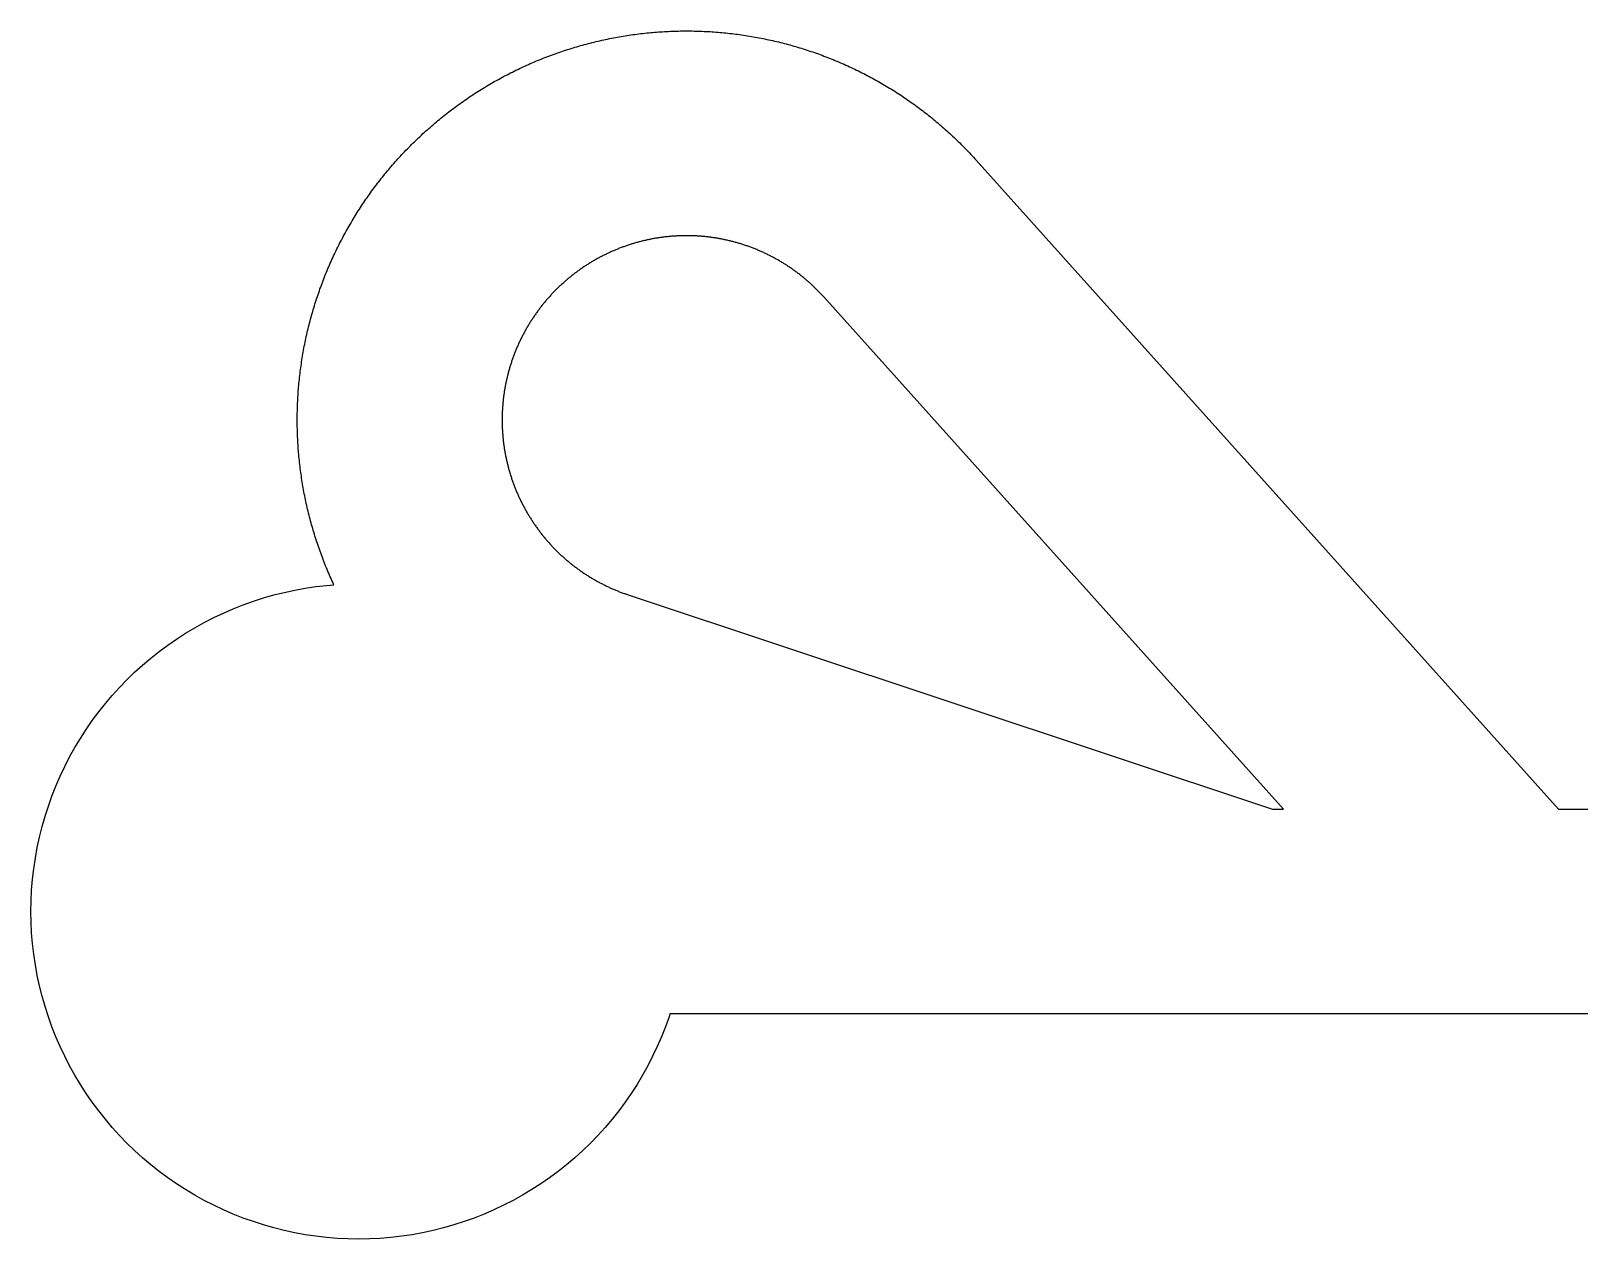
# Model space of a CAD drawing. Header units: millimetres. Extents: x -1.3 to 28.9, y -1.6 to 4.3.
# Drawn here: x -1.29 to 6.27, y -1.6 to 4.3 of the extents above; entities that cross this region are included whole.
import ezdxf

# ---------------------------------------------------------------- set-up
doc = ezdxf.new("R2010")
doc.units = ezdxf.units.MM

msp = doc.modelspace()

# ---------------------------------------------------------------- linework, layer by layer
for points in [[(1.822695, -0.514303), (1.805056, -0.5636), (1.785814, -0.612293), (1.764989, -0.660331), (1.742603, -0.707662), (1.718681, -0.754235), (1.693248, -0.8), (1.66633, -0.844909), (1.637958, -0.888912), (1.608162, -0.931964), (1.576972, -0.974018), (1.544424, -1.015029), (1.510551, -1.054953), (1.475389, -1.093748), (1.438978, -1.131371), (1.401355, -1.167783), (1.36256, -1.202944), (1.322636, -1.236817), (1.281625, -1.269365), (1.239571, -1.300555), (1.196519, -1.330351), (1.152516, -1.358723), (1.107607, -1.385641), (1.061842, -1.411074), (1.015269, -1.434996), (0.967938, -1.457382), (0.9199, -1.478207), (0.871207, -1.497449), (0.82191, -1.515088), (0.772062, -1.531105), (0.721717, -1.545481), (0.670929, -1.558203), (0.619751, -1.569256), (0.56824, -1.578629), (0.516449, -1.586312), (0.464434, -1.592296), (0.412252, -1.596574), (0.359957, -1.599143), (0.307607, -1.6), (0.255256, -1.599143), (0.202962, -1.596574), (0.15078, -1.592296), (0.098765, -1.586312), (0.046974, -1.578629), (-0.004538, -1.569256), (-0.055715, -1.558203), (-0.106504, -1.545481), (-0.156849, -1.531105), (-0.206696, -1.515088), (-0.255993, -1.497449), (-0.304687, -1.478207), (-0.352724, -1.457382), (-0.400055, -1.434996), (-0.446628, -1.411074), (-0.492393, -1.385641), (-0.537302, -1.358723), (-0.581305, -1.330351), (-0.624357, -1.300555), (-0.666411, -1.269365), (-0.707422, -1.236817), (-0.747346, -1.202944), (-0.786141, -1.167783), (-0.823764, -1.131371), (-0.860176, -1.093748), (-0.895337, -1.054953), (-0.92921, -1.015029), (-0.961758, -0.974018), (-0.992948, -0.931964), (-1.022744, -0.888912), (-1.051117, -0.844909), (-1.078034, -0.8), (-1.103467, -0.754235), (-1.127389, -0.707662), (-1.149775, -0.660331), (-1.1706, -0.612293), (-1.189843, -0.5636), (-1.207481, -0.514303), (-1.223498, -0.464455), (-1.237874, -0.41411), (-1.250596, -0.363322), (-1.261649, -0.312145), (-1.271022, -0.260633), (-1.278705, -0.208842), (-1.284689, -0.156827), (-1.288967, -0.104645), (-1.291536, -0.052351), (-1.292393, 0), (-1.291536, 0.052351), (-1.288967, 0.104645), (-1.284689, 0.156827), (-1.278705, 0.208842), (-1.271022, 0.260633), (-1.261649, 0.312145), (-1.250596, 0.363322), (-1.237874, 0.41411), (-1.223498, 0.464455), (-1.207481, 0.514303), (-1.189843, 0.5636), (-1.1706, 0.612293), (-1.149775, 0.660331), (-1.127389, 0.707662), (-1.103467, 0.754235), (-1.078034, 0.8), (-1.051117, 0.844909), (-1.022744, 0.888912), (-0.992948, 0.931964), (-0.961758, 0.974018), (-0.92921, 1.015029), (-0.895337, 1.054953), (-0.860176, 1.093748), (-0.823764, 1.131371), (-0.786141, 1.167783), (-0.747346, 1.202944), (-0.707422, 1.236817), (-0.666411, 1.269365), (-0.624357, 1.300555), (-0.581305, 1.330351), (-0.537302, 1.358723), (-0.492393, 1.385641), (-0.446628, 1.411074), (-0.400055, 1.434996), (-0.352724, 1.457382), (-0.304687, 1.478207), (-0.255993, 1.497449), (-0.206696, 1.515088), (-0.156849, 1.531105), (-0.106504, 1.545481), (-0.055715, 1.558203), (-0.004538, 1.569256), (0.046974, 1.578629), (0.098765, 1.586312), (0.15078, 1.592296), (0.186471, 1.595222), (0.184795, 1.598801), (0.180739, 1.607581), (0.176728, 1.616382), (0.172761, 1.625203), (0.16884, 1.634044), (0.164963, 1.642906), (0.161132, 1.651786), (0.157345, 1.660686), (0.153605, 1.669606), (0.149909, 1.678544), (0.146259, 1.687501), (0.142655, 1.696476), (0.139097, 1.70547), (0.135584, 1.714481), (0.132118, 1.723511), (0.128697, 1.732558), (0.125322, 1.741622), (0.121994, 1.750703), (0.118712, 1.759801), (0.115476, 1.768916), (0.112287, 1.778047), (0.109144, 1.787194), (0.106048, 1.796357), (0.102998, 1.805536), (0.099996, 1.81473), (0.09704, 1.823939), (0.094131, 1.833163), (0.091269, 1.842402), (0.088454, 1.851655), (0.085686, 1.860923), (0.082966, 1.870204), (0.080292, 1.879499), (0.077666, 1.888808), (0.075088, 1.89813), (0.072557, 1.907465), (0.070073, 1.916813), (0.067637, 1.926173), (0.065249, 1.935545), (0.062909, 1.94493), (0.060616, 1.954326), (0.058371, 1.963734), (0.056175, 1.973153), (0.054026, 1.982584), (0.051925, 1.992025), (0.049872, 2.001476), (0.047867, 2.010938), (0.045911, 2.02041), (0.044003, 2.029892), (0.042143, 2.039384), (0.040331, 2.048884), (0.038568, 2.058394), (0.036854, 2.067913), (0.035187, 2.07744), (0.03357, 2.086976), (0.032, 2.09652), (0.03048, 2.106072), (0.029008, 2.115631), (0.027585, 2.125198), (0.02621, 2.134772), (0.024884, 2.144352), (0.023607, 2.15394), (0.022379, 2.163533), (0.0212, 2.173133), (0.02007, 2.182739), (0.018988, 2.19235), (0.017955, 2.201967), (0.016972, 2.211589), (0.016037, 2.221215), (0.015152, 2.230847), (0.014315, 2.240482), (0.013528, 2.250122), (0.012789, 2.259766), (0.0121, 2.269413), (0.01146, 2.279064), (0.010869, 2.288718), (0.010327, 2.298375), (0.009834, 2.308034), (0.00939, 2.317696), (0.008996, 2.32736), (0.008651, 2.337026), (0.008355, 2.346693), (0.008108, 2.356362), (0.007911, 2.366032), (0.007762, 2.375703), (0.007663, 2.385374), (0.007613, 2.395046), (0.007613, 2.404718), (0.007661, 2.41439), (0.007759, 2.424062), (0.007906, 2.433732), (0.008103, 2.443402), (0.008348, 2.453071), (0.008643, 2.462739), (0.008987, 2.472405), (0.00938, 2.482069), (0.009823, 2.49173), (0.010314, 2.50139), (0.010855, 2.511047), (0.011445, 2.520701), (0.012084, 2.530352), (0.012772, 2.539999), (0.013509, 2.549643), (0.014295, 2.559283), (0.015131, 2.568919), (0.016015, 2.57855), (0.016949, 2.588177), (0.017931, 2.597799), (0.018962, 2.607416), (0.020043, 2.617027), (0.021172, 2.626633), (0.02235, 2.636233), (0.023577, 2.645827), (0.024853, 2.655414), (0.026177, 2.664995), (0.027551, 2.674569), (0.028973, 2.684136), (0.030443, 2.693696), (0.031963, 2.703247), (0.033531, 2.712792), (0.035147, 2.722327), (0.036812, 2.731855), (0.038526, 2.741374), (0.040288, 2.750884), (0.042098, 2.760385), (0.043957, 2.769877), (0.045864, 2.779359), (0.047819, 2.788831), (0.049823, 2.798293), (0.051874, 2.807745), (0.053974, 2.817187), (0.056122, 2.826617), (0.058317, 2.836037), (0.060561, 2.845445), (0.062852, 2.854841), (0.065192, 2.864226), (0.067579, 2.873599), (0.070013, 2.88296), (0.072496, 2.892308), (0.075026, 2.901643), (0.077603, 2.910965), (0.080228, 2.920274), (0.0829, 2.92957), (0.085619, 2.938851), (0.088386, 2.948119), (0.0912, 2.957373), (0.094061, 2.966612), (0.096968, 2.975837), (0.099923, 2.985046), (0.102925, 2.994241), (0.105973, 3.00342), (0.109068, 3.012583), (0.11221, 3.021731), (0.115398, 3.030862), (0.118633, 3.039977), (0.121914, 3.049076), (0.125241, 3.058157), (0.128614, 3.067222), (0.132034, 3.076269), (0.135499, 3.085299), (0.139011, 3.094311), (0.142568, 3.103305), (0.146171, 3.112281), (0.14982, 3.121238), (0.153514, 3.130177), (0.157254, 3.139097), (0.161039, 3.147997), (0.164869, 3.156878), (0.168745, 3.16574), (0.172665, 3.174582), (0.176631, 3.183403), (0.180641, 3.192205), (0.184696, 3.200986), (0.188796, 3.209746), (0.19294, 3.218485), (0.197129, 3.227203), (0.201362, 3.235899), (0.205639, 3.244574), (0.20996, 3.253227), (0.214326, 3.261858), (0.218735, 3.270466), (0.223188, 3.279052), (0.227685, 3.287615), (0.232225, 3.296156), (0.236808, 3.304672), (0.241435, 3.313166), (0.246105, 3.321636), (0.250818, 3.330082), (0.255575, 3.338503), (0.260373, 3.346901), (0.265215, 3.355274), (0.270099, 3.363622), (0.275026, 3.371945), (0.279994, 3.380244), (0.285005, 3.388516), (0.290058, 3.396763), (0.295153, 3.404984), (0.30029, 3.41318), (0.305469, 3.421349), (0.310689, 3.429491), (0.31595, 3.437607), (0.321252, 3.445696), (0.326596, 3.453757), (0.331981, 3.461792), (0.337406, 3.469799), (0.342872, 3.477778), (0.348379, 3.485729), (0.353926, 3.493653), (0.359514, 3.501547), (0.365141, 3.509414), (0.370808, 3.517251), (0.376516, 3.52506), (0.382263, 3.532839), (0.388049, 3.540589), (0.393875, 3.54831), (0.39974, 3.556001), (0.405644, 3.563662), (0.411587, 3.571292), (0.417569, 3.578892), (0.42359, 3.586462), (0.429649, 3.594001), (0.435746, 3.601509), (0.441881, 3.608986), (0.448054, 3.616432), (0.454266, 3.623846), (0.460514, 3.631228), (0.466801, 3.638579), (0.473124, 3.645897), (0.479485, 3.653183), (0.485883, 3.660437), (0.492318, 3.667658), (0.498789, 3.674846), (0.505297, 3.682001), (0.511841, 3.689123), (0.518422, 3.696211), (0.525038, 3.703266), (0.53169, 3.710287), (0.538378, 3.717274), (0.545101, 3.724227), (0.55186, 3.731146), (0.558654, 3.73803), (0.565482, 3.74488), (0.572346, 3.751694), (0.579244, 3.758474), (0.586176, 3.765218), (0.593143, 3.771928), (0.600144, 3.778601), (0.607179, 3.785239), (0.614247, 3.791841), (0.621349, 3.798406), (0.628484, 3.804936), (0.635653, 3.811429), (0.642854, 3.817886), (0.650088, 3.824306), (0.657355, 3.830689), (0.664654, 3.837034), (0.671985, 3.843343), (0.679349, 3.849614), (0.686744, 3.855848), (0.694171, 3.862044), (0.701629, 3.868202), (0.709118, 3.874322), (0.716639, 3.880404), (0.72419, 3.886447), (0.731773, 3.892452), (0.739385, 3.898418), (0.747028, 3.904346), (0.754701, 3.910234), (0.762404, 3.916084), (0.770136, 3.921894), (0.777898, 3.927664), (0.785689, 3.933395), (0.79351, 3.939086), (0.801359, 3.944738), (0.809237, 3.950349), (0.817143, 3.95592), (0.825077, 3.961451), (0.83304, 3.966942), (0.84103, 3.972391), (0.849048, 3.9778), (0.857094, 3.983168), (0.865167, 3.988496), (0.873266, 3.993782), (0.881393, 3.999026), (0.889546, 4.004229), (0.897726, 4.009391), (0.905931, 4.014511), (0.914163, 4.019589), (0.92242, 4.024625), (0.930703, 4.029619), (0.939011, 4.034571), (0.947345, 4.039481), (0.955703, 4.044348), (0.964086, 4.049172), (0.972493, 4.053954), (0.980925, 4.058692), (0.98938, 4.063388), (0.99786, 4.068041), (1.006363, 4.07265), (1.014889, 4.077216), (1.023438, 4.081739), (1.032011, 4.086218), (1.040606, 4.090653), (1.049223, 4.095045), (1.057863, 4.099393), (1.066525, 4.103696), (1.075208, 4.107956), (1.083914, 4.112171), (1.09264, 4.116342), (1.101388, 4.120468), (1.110156, 4.12455), (1.118945, 4.128587), (1.127755, 4.132579), (1.136585, 4.136527), (1.145434, 4.140429), (1.154304, 4.144286), (1.163193, 4.148098), (1.172101, 4.151865), (1.181029, 4.155587), (1.189975, 4.159262), (1.19894, 4.162893), (1.207923, 4.166477), (1.216924, 4.170016), (1.225943, 4.173509), (1.23498, 4.176956), (1.244035, 4.180357), (1.253106, 4.183712), (1.262195, 4.187021), (1.2713, 4.190283), (1.280422, 4.193499), (1.289559, 4.196668), (1.298713, 4.199791), (1.307883, 4.202868), (1.317068, 4.205897), (1.326269, 4.20888), (1.335485, 4.211816), (1.344715, 4.214705), (1.35396, 4.217546), (1.363219, 4.220341), (1.372493, 4.223089), (1.38178, 4.225789), (1.391081, 4.228442), (1.400396, 4.231048), (1.409723, 4.233606), (1.419064, 4.236117), (1.428417, 4.23858), (1.437782, 4.240996), (1.44716, 4.243363), (1.45655, 4.245683), (1.465951, 4.247956), (1.475364, 4.25018), (1.484787, 4.252356), (1.494222, 4.254485), (1.503668, 4.256565), (1.513124, 4.258597), (1.52259, 4.260581), (1.532067, 4.262517), (1.541553, 4.264405), (1.551048, 4.266244), (1.560553, 4.268035), (1.570067, 4.269777), (1.579589, 4.271471), (1.58912, 4.273117), (1.598659, 4.274714), (1.608206, 4.276262), (1.617761, 4.277762), (1.627324, 4.279213), (1.636894, 4.280615), (1.646471, 4.281969), (1.656054, 4.283274), (1.665644, 4.28453), (1.67524, 4.285737), (1.684843, 4.286896), (1.694451, 4.288005), (1.704065, 4.289066), (1.713684, 4.290078), (1.723307, 4.29104), (1.732936, 4.291954), (1.742569, 4.292819), (1.752207, 4.293634), (1.761849, 4.294401), (1.771494, 4.295118), (1.781143, 4.295787), (1.790795, 4.296406), (1.80045, 4.296976), (1.810108, 4.297497), (1.819768, 4.297968), (1.829431, 4.298391), (1.839096, 4.298764), (1.848763, 4.299089), (1.858431, 4.299363), (1.8681, 4.299589), (1.87777, 4.299766), (1.887441, 4.299893), (1.897113, 4.299971), (1.906785, 4.3), (1.916457, 4.299979), (1.926129, 4.29991), (1.9358, 4.299791), (1.945471, 4.299623), (1.95514, 4.299405), (1.964808, 4.299139), (1.974475, 4.298823), (1.98414, 4.298458), (1.993803, 4.298044), (2.003464, 4.29758), (2.013123, 4.297068), (2.022778, 4.296506), (2.032431, 4.295895), (2.04208, 4.295235), (2.051726, 4.294526), (2.061369, 4.293768), (2.071007, 4.292961), (2.080641, 4.292104), (2.09027, 4.291199), (2.099895, 4.290245), (2.109515, 4.289241), (2.119129, 4.288189), (2.128739, 4.287088), (2.138342, 4.285938), (2.147939, 4.284739), (2.15753, 4.283491), (2.167115, 4.282194), (2.176693, 4.280849), (2.186264, 4.279455), (2.195828, 4.278012), (2.205384, 4.27652), (2.214933, 4.27498), (2.224473, 4.273392), (2.234006, 4.271754), (2.24353, 4.270068), (2.253045, 4.268334), (2.262551, 4.266552), (2.272048, 4.264721), (2.281536, 4.262841), (2.291014, 4.260914), (2.300482, 4.258938), (2.30994, 4.256914), (2.319387, 4.254842), (2.328824, 4.252721), (2.338249, 4.250553), (2.347664, 4.248337), (2.357067, 4.246073), (2.366459, 4.243761), (2.375839, 4.241401), (2.385206, 4.238994), (2.394562, 4.236539), (2.403904, 4.234036), (2.413234, 4.231486), (2.42255, 4.228889), (2.431854, 4.226243), (2.441143, 4.223551), (2.450419, 4.220812), (2.459681, 4.218025), (2.468929, 4.215191), (2.478162, 4.21231), (2.48738, 4.209382), (2.496583, 4.206407), (2.505771, 4.203386), (2.514943, 4.200317), (2.5241, 4.197202), (2.53324, 4.194041), (2.542365, 4.190833), (2.551473, 4.187578), (2.560564, 4.184278), (2.569639, 4.180931), (2.578696, 4.177538), (2.587736, 4.174098), (2.596758, 4.170613), (2.605762, 4.167082), (2.614749, 4.163505), (2.623717, 4.159883), (2.632666, 4.156214), (2.641597, 4.152501), (2.650508, 4.148742), (2.659401, 4.144937), (2.668273, 4.141088), (2.677127, 4.137193), (2.68596, 4.133253), (2.694773, 4.129269), (2.703565, 4.125239), (2.712337, 4.121165), (2.721089, 4.117046), (2.729819, 4.112883), (2.738528, 4.108675), (2.747215, 4.104423), (2.75588, 4.100127), (2.764524, 4.095787), (2.773145, 4.091403), (2.781744, 4.086975), (2.79032, 4.082503), (2.798873, 4.077988), (2.807404, 4.073429), (2.815911, 4.068827), (2.824394, 4.064182), (2.832854, 4.059493), (2.841289, 4.054762), (2.849701, 4.049988), (2.858088, 4.045171), (2.86645, 4.040311), (2.874788, 4.035409), (2.8831, 4.030464), (2.891388, 4.025477), (2.899649, 4.020448), (2.907885, 4.015377), (2.916096, 4.010264), (2.92428, 4.00511), (2.932437, 3.999913), (2.940568, 3.994676), (2.948673, 3.989397), (2.95675, 3.984077), (2.9648, 3.978716), (2.972823, 3.973313), (2.980818, 3.967871), (2.988785, 3.962387), (2.996725, 3.956863), (3.004636, 3.951299), (3.012518, 3.945694), (3.020372, 3.94005), (3.028198, 3.934365), (3.035994, 3.928641), (3.043761, 3.922877), (3.051498, 3.917074), (3.059206, 3.911231), (3.066884, 3.905349), (3.074532, 3.899429), (3.08215, 3.893469), (3.089737, 3.887471), (3.097294, 3.881434), (3.104819, 3.875358), (3.112314, 3.869245), (3.119778, 3.863093), (3.12721, 3.856904), (3.134611, 3.850676), (3.141979, 3.844412), (3.149316, 3.838109), (3.156621, 3.83177), (3.163893, 3.825393), (3.171133, 3.81898), (3.17834, 3.812529), (3.185514, 3.806042), (3.192654, 3.799519), (3.199762, 3.792959), (3.206836, 3.786363), (3.213877, 3.779732), (3.220883, 3.773064), (3.227856, 3.766361), (3.234794, 3.759623), (3.241698, 3.752849), (3.248568, 3.74604), (3.255402, 3.739197), (3.262202, 3.732319), (3.268966, 3.725406), (3.275696, 3.718459), (3.28239, 3.711477), (3.289048, 3.704462), (3.29567, 3.697413), (3.302257, 3.69033), (3.308807, 3.683214), (3.315321, 3.676064), (3.321799, 3.668882), (6.165074, 0.5), (8.757467, 0.5)], [(4.821551, 0.5), (2.577487, 3.001049), (2.574419, 3.004452), (2.571333, 3.007838), (2.568231, 3.011209), (2.565111, 3.014564), (2.561974, 3.017903), (2.55882, 3.021226), (2.555649, 3.024533), (2.552461, 3.027824), (2.549257, 3.031098), (2.546036, 3.034356), (2.542799, 3.037598), (2.539545, 3.040823), (2.536275, 3.044032), (2.532988, 3.047224), (2.529685, 3.050399), (2.526366, 3.053557), (2.523031, 3.056698), (2.51968, 3.059823), (2.516314, 3.06293), (2.512931, 3.06602), (2.509533, 3.069093), (2.506119, 3.072148), (2.50269, 3.075186), (2.499245, 3.078207), (2.495785, 3.08121), (2.49231, 3.084195), (2.488819, 3.087163), (2.485314, 3.090112), (2.481793, 3.093044), (2.478258, 3.095958), (2.474708, 3.098854), (2.471143, 3.101732), (2.467563, 3.104591), (2.463969, 3.107433), (2.460361, 3.110256), (2.456738, 3.11306), (2.453101, 3.115846), (2.44945, 3.118614), (2.445785, 3.121363), (2.442106, 3.124093), (2.438413, 3.126805), (2.434706, 3.129497), (2.430986, 3.132171), (2.427252, 3.134826), (2.423505, 3.137461), (2.419744, 3.140078), (2.41597, 3.142676), (2.412183, 3.145254), (2.408383, 3.147813), (2.404569, 3.150352), (2.400743, 3.152872), (2.396904, 3.155373), (2.393053, 3.157854), (2.389189, 3.160315), (2.385312, 3.162757), (2.381423, 3.165179), (2.377522, 3.167581), (2.373608, 3.169963), (2.369683, 3.172325), (2.365745, 3.174667), (2.361796, 3.176989), (2.357835, 3.179291), (2.353862, 3.181573), (2.349878, 3.183835), (2.345882, 3.186076), (2.341875, 3.188297), (2.337856, 3.190497), (2.333826, 3.192677), (2.329786, 3.194836), (2.325734, 3.196975), (2.321672, 3.199093), (2.317599, 3.201191), (2.313515, 3.203268), (2.309421, 3.205323), (2.305316, 3.207358), (2.301201, 3.209372), (2.297076, 3.211366), (2.29294, 3.213338), (2.288795, 3.215289), (2.28464, 3.217219), (2.280475, 3.219127), (2.2763, 3.221015), (2.272116, 3.222881), (2.267923, 3.224726), (2.26372, 3.226549), (2.259508, 3.228351), (2.255286, 3.230132), (2.251056, 3.231891), (2.246817, 3.233629), (2.242569, 3.235345), (2.238312, 3.237039), (2.234047, 3.238711), (2.229773, 3.240362), (2.225491, 3.241991), (2.221201, 3.243599), (2.216903, 3.245184), (2.212596, 3.246748), (2.208282, 3.248289), (2.20396, 3.249809), (2.19963, 3.251306), (2.195293, 3.252782), (2.190948, 3.254235), (2.186596, 3.255667), (2.182236, 3.257076), (2.17787, 3.258463), (2.173496, 3.259827), (2.169116, 3.26117), (2.164729, 3.26249), (2.160335, 3.263787), (2.155934, 3.265063), (2.151528, 3.266316), (2.147114, 3.267546), (2.142695, 3.268754), (2.13827, 3.269939), (2.133838, 3.271102), (2.129401, 3.272243), (2.124958, 3.27336), (2.120509, 3.274456), (2.116055, 3.275528), (2.111596, 3.276578), (2.107131, 3.277605), (2.102661, 3.278609), (2.098186, 3.279591), (2.093706, 3.280549), (2.089221, 3.281485), (2.084731, 3.282398), (2.080237, 3.283289), (2.075738, 3.284156), (2.071235, 3.285), (2.066728, 3.285822), (2.062217, 3.28662), (2.057701, 3.287396), (2.053182, 3.288149), (2.048659, 3.288878), (2.044133, 3.289585), (2.039602, 3.290268), (2.035069, 3.290928), (2.030532, 3.291566), (2.025992, 3.29218), (2.021449, 3.292771), (2.016902, 3.293339), (2.012353, 3.293884), (2.007802, 3.294405), (2.003248, 3.294904), (1.998691, 3.295379), (1.994132, 3.295831), (1.98957, 3.29626), (1.985007, 3.296666), (1.980441, 3.297048), (1.975874, 3.297407), (1.971305, 3.297743), (1.966734, 3.298056), (1.962162, 3.298345), (1.957588, 3.298611), (1.953013, 3.298854), (1.948437, 3.299073), (1.94386, 3.29927), (1.939281, 3.299442), (1.934702, 3.299592), (1.930123, 3.299718), (1.925542, 3.299821), (1.920962, 3.299901), (1.91638, 3.299957), (1.911799, 3.29999), (1.907218, 3.3), (1.902636, 3.299986), (1.898055, 3.299949), (1.893474, 3.299889), (1.888893, 3.299805), (1.884313, 3.299698), (1.879733, 3.299568), (1.875154, 3.299415), (1.870576, 3.299238), (1.865999, 3.299038), (1.861423, 3.298814), (1.856848, 3.298568), (1.852275, 3.298297), (1.847703, 3.298004), (1.843132, 3.297688), (1.838564, 3.297348), (1.833996, 3.296985), (1.829431, 3.296598), (1.824868, 3.296189), (1.820307, 3.295756), (1.815748, 3.2953), (1.811192, 3.294821), (1.806638, 3.294318), (1.802087, 3.293793), (1.797539, 3.293244), (1.792993, 3.292672), (1.78845, 3.292077), (1.783911, 3.291459), (1.779374, 3.290818), (1.774841, 3.290154), (1.770312, 3.289466), (1.765786, 3.288756), (1.761263, 3.288022), (1.756745, 3.287266), (1.75223, 3.286486), (1.747719, 3.285684), (1.743213, 3.284859), (1.738711, 3.28401), (1.734213, 3.283139), (1.729719, 3.282245), (1.725231, 3.281328), (1.720747, 3.280388), (1.716267, 3.279425), (1.711793, 3.27844), (1.707324, 3.277432), (1.70286, 3.276401), (1.698401, 3.275347), (1.693948, 3.274271), (1.6895, 3.273172), (1.685058, 3.272051), (1.680622, 3.270906), (1.676192, 3.26974), (1.671767, 3.26855), (1.667349, 3.267339), (1.662937, 3.266104), (1.658531, 3.264848), (1.654132, 3.263568), (1.649739, 3.262267), (1.645353, 3.260943), (1.640974, 3.259597), (1.636602, 3.258228), (1.632236, 3.256838), (1.627878, 3.255425), (1.623527, 3.25399), (1.619184, 3.252533), (1.614848, 3.251053), (1.610519, 3.249552), (1.606198, 3.248029), (1.601885, 3.246483), (1.59758, 3.244916), (1.593283, 3.243327), (1.588994, 3.241716), (1.584714, 3.240083), (1.580441, 3.238429), (1.576178, 3.236752), (1.571923, 3.235054), (1.567676, 3.233335), (1.563438, 3.231594), (1.55921, 3.229831), (1.55499, 3.228047), (1.550779, 3.226241), (1.546578, 3.224414), (1.542386, 3.222565), (1.538203, 3.220695), (1.53403, 3.218804), (1.529867, 3.216892), (1.525714, 3.214959), (1.52157, 3.213004), (1.517436, 3.211028), (1.513313, 3.209032), (1.5092, 3.207014), (1.505097, 3.204975), (1.501004, 3.202916), (1.496922, 3.200836), (1.492851, 3.198735), (1.48879, 3.196613), (1.484741, 3.194471), (1.480702, 3.192308), (1.476674, 3.190125), (1.472658, 3.187921), (1.468652, 3.185696), (1.464658, 3.183452), (1.460676, 3.181187), (1.456705, 3.178901), (1.452746, 3.176596), (1.448799, 3.174271), (1.444863, 3.171925), (1.44094, 3.169559), (1.437028, 3.167174), (1.433129, 3.164768), (1.429242, 3.162343), (1.425368, 3.159898), (1.421506, 3.157433), (1.417656, 3.154949), (1.413819, 3.152445), (1.409996, 3.149922), (1.406185, 3.147379), (1.402386, 3.144817), (1.398602, 3.142235), (1.39483, 3.139635), (1.391071, 3.137015), (1.387326, 3.134376), (1.383595, 3.131718), (1.379877, 3.129041), (1.376172, 3.126345), (1.372482, 3.12363), (1.368805, 3.120897), (1.365142, 3.118145), (1.361494, 3.115374), (1.357859, 3.112585), (1.354239, 3.109777), (1.350633, 3.106951), (1.347041, 3.104107), (1.343464, 3.101244), (1.339902, 3.098363), (1.336354, 3.095464), (1.332821, 3.092547), (1.329303, 3.089612), (1.3258, 3.086659), (1.322313, 3.083689), (1.31884, 3.080701), (1.315382, 3.077695), (1.31194, 3.074671), (1.308514, 3.07163), (1.305102, 3.068572), (1.301707, 3.065496), (1.298327, 3.062403), (1.294963, 3.059293), (1.291615, 3.056166), (1.288282, 3.053022), (1.284966, 3.04986), (1.281666, 3.046682), (1.278382, 3.043488), (1.275115, 3.040276), (1.271864, 3.037048), (1.268629, 3.033804), (1.265411, 3.030543), (1.26221, 3.027266), (1.259025, 3.023972), (1.255857, 3.020662), (1.252706, 3.017337), (1.249572, 3.013995), (1.246455, 3.010637), (1.243355, 3.007264), (1.240272, 3.003874), (1.237207, 3.00047), (1.234159, 2.997049), (1.231128, 2.993613), (1.228115, 2.990162), (1.22512, 2.986695), (1.222142, 2.983213), (1.219182, 2.979717), (1.21624, 2.976205), (1.213316, 2.972678), (1.21041, 2.969136), (1.207521, 2.96558), (1.204651, 2.962008), (1.2018, 2.958423), (1.198966, 2.954823), (1.196151, 2.951208), (1.193354, 2.947579), (1.190576, 2.943936), (1.187816, 2.940279), (1.185075, 2.936608), (1.182353, 2.932923), (1.17965, 2.929224), (1.176965, 2.925512), (1.1743, 2.921786), (1.171653, 2.918046), (1.169025, 2.914293), (1.166417, 2.910526), (1.163828, 2.906747), (1.161258, 2.902954), (1.158707, 2.899148), (1.156176, 2.89533), (1.153664, 2.891498), (1.151172, 2.887654), (1.148699, 2.883797), (1.146246, 2.879927), (1.143813, 2.876045), (1.1414, 2.872151), (1.139006, 2.868244), (1.136633, 2.864326), (1.134279, 2.860395), (1.131945, 2.856453), (1.129632, 2.852498), (1.127338, 2.848532), (1.125065, 2.844554), (1.122812, 2.840565), (1.12058, 2.836564), (1.118368, 2.832552), (1.116176, 2.828529), (1.114005, 2.824495), (1.111854, 2.820449), (1.109724, 2.816393), (1.107615, 2.812326), (1.105526, 2.808248), (1.103459, 2.80416), (1.101412, 2.800061), (1.099386, 2.795952), (1.09738, 2.791833), (1.095396, 2.787703), (1.093433, 2.783564), (1.091491, 2.779414), (1.08957, 2.775255), (1.087671, 2.771086), (1.085792, 2.766907), (1.083935, 2.762719), (1.0821, 2.758521), (1.080285, 2.754314), (1.078492, 2.750098), (1.076721, 2.745873), (1.074971, 2.741639), (1.073243, 2.737396), (1.071536, 2.733144), (1.069851, 2.728884), (1.068188, 2.724615), (1.066546, 2.720338), (1.064926, 2.716052), (1.063328, 2.711759), (1.061752, 2.707457), (1.060198, 2.703147), (1.058666, 2.698829), (1.057156, 2.694504), (1.055668, 2.690171), (1.054201, 2.68583), (1.052757, 2.681482), (1.051336, 2.677127), (1.049936, 2.672765), (1.048559, 2.668395), (1.047204, 2.664019), (1.045871, 2.659635), (1.04456, 2.655245), (1.043272, 2.650849), (1.042006, 2.646446), (1.040763, 2.642036), (1.039542, 2.63762), (1.038344, 2.633198), (1.037168, 2.62877), (1.036015, 2.624336), (1.034884, 2.619897), (1.033776, 2.615451), (1.03269, 2.611), (1.031628, 2.606544), (1.030588, 2.602082), (1.02957, 2.597615), (1.028576, 2.593143), (1.027604, 2.588665), (1.026655, 2.584183), (1.025729, 2.579696), (1.024825, 2.575205), (1.023945, 2.570709), (1.023087, 2.566208), (1.022253, 2.561703), (1.021441, 2.557194), (1.020652, 2.552681), (1.019887, 2.548164), (1.019144, 2.543644), (1.018424, 2.539119), (1.017728, 2.534591), (1.017054, 2.530059), (1.016403, 2.525524), (1.015776, 2.520986), (1.015172, 2.516444), (1.01459, 2.5119), (1.014032, 2.507353), (1.013498, 2.502802), (1.012986, 2.49825), (1.012497, 2.493694), (1.012032, 2.489136), (1.01159, 2.484576), (1.011171, 2.480014), (1.010775, 2.47545), (1.010403, 2.470884), (1.010053, 2.466315), (1.009728, 2.461746), (1.009425, 2.457174), (1.009145, 2.452601), (1.008889, 2.448027), (1.008656, 2.443451), (1.008447, 2.438875), (1.008261, 2.434297), (1.008098, 2.429718), (1.007958, 2.425139), (1.007842, 2.420559), (1.007749, 2.415979), (1.007679, 2.411398), (1.007633, 2.406816), (1.00761, 2.402235), (1.00761, 2.397653), (1.007634, 2.393072), (1.007681, 2.388491), (1.007751, 2.38391), (1.007844, 2.379329), (1.007961, 2.374749), (1.008101, 2.37017), (1.008265, 2.365592), (1.008452, 2.361014), (1.008662, 2.356437), (1.008895, 2.351862), (1.009152, 2.347288), (1.009432, 2.342715), (1.009735, 2.338143), (1.010062, 2.333573), (1.010411, 2.329005), (1.010784, 2.324439), (1.011181, 2.319875), (1.0116, 2.315313), (1.012043, 2.310752), (1.012509, 2.306195), (1.012998, 2.30164), (1.01351, 2.297087), (1.014046, 2.292537), (1.014604, 2.287989), (1.015186, 2.283445), (1.015791, 2.278904), (1.016419, 2.274365), (1.01707, 2.269831), (1.017744, 2.265299), (1.018441, 2.260771), (1.019162, 2.256246), (1.019905, 2.251726), (1.020671, 2.247209), (1.021461, 2.242696), (1.022273, 2.238187), (1.023108, 2.233682), (1.023966, 2.229182), (1.024847, 2.224686), (1.025751, 2.220194), (1.026678, 2.215708), (1.027627, 2.211226), (1.0286, 2.206748), (1.029595, 2.202276), (1.030613, 2.197809), (1.031653, 2.193348), (1.032717, 2.188891), (1.033803, 2.18444), (1.034911, 2.179995), (1.036042, 2.175556), (1.037196, 2.171122), (1.038373, 2.166694), (1.039572, 2.162272), (1.040793, 2.157856), (1.042037, 2.153447), (1.043303, 2.149044), (1.044592, 2.144648), (1.045903, 2.140258), (1.047236, 2.135875), (1.048592, 2.131498), (1.04997, 2.127129), (1.05137, 2.122767), (1.052792, 2.118412), (1.054237, 2.114064), (1.055703, 2.109723), (1.057192, 2.105391), (1.058703, 2.101065), (1.060236, 2.096748), (1.06179, 2.092438), (1.063367, 2.088137), (1.064965, 2.083843), (1.066586, 2.079558), (1.068228, 2.075281), (1.069892, 2.071012), (1.071577, 2.066752), (1.073284, 2.0625), (1.075013, 2.058258), (1.076764, 2.054024), (1.078536, 2.049799), (1.080329, 2.045583), (1.082144, 2.041376), (1.08398, 2.037179), (1.085838, 2.032991), (1.087717, 2.028813), (1.089617, 2.024644), (1.091538, 2.020485), (1.093481, 2.016335), (1.095444, 2.012196), (1.097429, 2.008067), (1.099435, 2.003948), (1.101461, 1.999839), (1.103509, 1.99574), (1.105577, 1.991652), (1.107666, 1.987575), (1.109776, 1.983508), (1.111906, 1.979452), (1.114058, 1.975407), (1.116229, 1.971373), (1.118421, 1.96735), (1.120634, 1.963338), (1.122867, 1.959338), (1.12512, 1.955349), (1.127394, 1.951371), (1.129688, 1.947405), (1.132002, 1.943451), (1.134336, 1.939509), (1.13669, 1.935579), (1.139064, 1.93166), (1.141458, 1.927754), (1.143872, 1.92386), (1.146306, 1.919978), (1.148759, 1.916109), (1.151232, 1.912253), (1.153725, 1.908409), (1.156237, 1.904577), (1.158769, 1.900759), (1.16132, 1.896953), (1.16389, 1.893161), (1.16648, 1.889382), (1.169089, 1.885616), (1.171717, 1.881863), (1.174364, 1.878123), (1.17703, 1.874398), (1.179715, 1.870685), (1.182419, 1.866987), (1.185142, 1.863302), (1.187883, 1.859632), (1.190643, 1.855975), (1.193422, 1.852332), (1.196219, 1.848704), (1.199035, 1.84509), (1.201869, 1.84149), (1.204721, 1.837904), (1.207592, 1.834334), (1.21048, 1.830778), (1.213387, 1.827236), (1.216311, 1.82371), (1.219254, 1.820198), (1.222214, 1.816702), (1.225193, 1.81322), (1.228188, 1.809754), (1.231202, 1.806303), (1.234233, 1.802867), (1.237281, 1.799447), (1.240347, 1.796043), (1.24343, 1.792654), (1.24653, 1.789281), (1.249648, 1.785924), (1.252782, 1.782582), (1.255934, 1.779257), (1.259102, 1.775948), (1.262287, 1.772654), (1.265489, 1.769378), (1.268708, 1.766117), (1.271943, 1.762873), (1.275194, 1.759645), (1.278462, 1.756434), (1.281746, 1.75324), (1.285047, 1.750062), (1.288363, 1.746902), (1.291696, 1.743758), (1.295045, 1.740631), (1.298409, 1.737521), (1.301789, 1.734429), (1.305185, 1.731354), (1.308597, 1.728296), (1.312024, 1.725255), (1.315466, 1.722232), (1.318924, 1.719226), (1.322397, 1.716239), (1.325886, 1.713268), (1.329389, 1.710316), (1.332907, 1.707382), (1.33644, 1.704465), (1.339988, 1.701567), (1.343551, 1.698686), (1.347129, 1.695824), (1.35072, 1.69298), (1.354327, 1.690154), (1.357947, 1.687347), (1.361582, 1.684558), (1.365231, 1.681788), (1.368894, 1.679036), (1.372571, 1.676303), (1.376262, 1.673589), (1.379967, 1.670894), (1.383685, 1.668217), (1.387417, 1.66556), (1.391163, 1.662921), (1.394921, 1.660302), (1.398694, 1.657701), (1.402479, 1.65512), (1.406277, 1.652559), (1.410088, 1.650016), (1.413913, 1.647494), (1.41775, 1.64499), (1.421599, 1.642506), (1.425462, 1.640042), (1.429337, 1.637598), (1.433224, 1.635173), (1.437123, 1.632768), (1.441035, 1.630383), (1.444959, 1.628018), (1.448895, 1.625673), (1.452842, 1.623348), (1.456802, 1.621043), (1.460773, 1.618758), (1.464755, 1.616493), (1.46875, 1.614249), (1.472755, 1.612025), (1.476772, 1.609822), (1.4808, 1.607639), (1.484839, 1.605477), (1.488889, 1.603335), (1.49295, 1.601214), (1.497021, 1.599113), (1.501104, 1.597034), (1.505196, 1.594975), (1.5093, 1.592937), (1.513413, 1.590919), (1.517537, 1.588923), (1.521671, 1.586948), (1.525815, 1.584994), (1.529968, 1.583061), (1.534132, 1.581149), (1.538305, 1.579259), (1.542488, 1.57739), (1.54668, 1.575542), (1.550882, 1.573715), (1.555092, 1.57191), (1.559312, 1.570126), (1.563541, 1.568364), (1.567779, 1.566623), (1.572026, 1.564904), (1.576281, 1.563206), (1.580545, 1.561531), (1.584818, 1.559877), (1.589099, 1.558244), (1.593388, 1.556634), (1.597685, 1.555045), (1.60199, 1.553479), (1.606303, 1.551934), (1.610624, 1.550411), (1.614953, 1.54891), (1.619289, 1.547432), (1.623633, 1.545975), (4.769306, 0.5), (4.821551, 0.5)], [(25.817791, -0.5), (1.827291, -0.5), (1.822695, -0.514303)]]:
    msp.add_lwpolyline(points)

doc.saveas('drawing.dxf')
